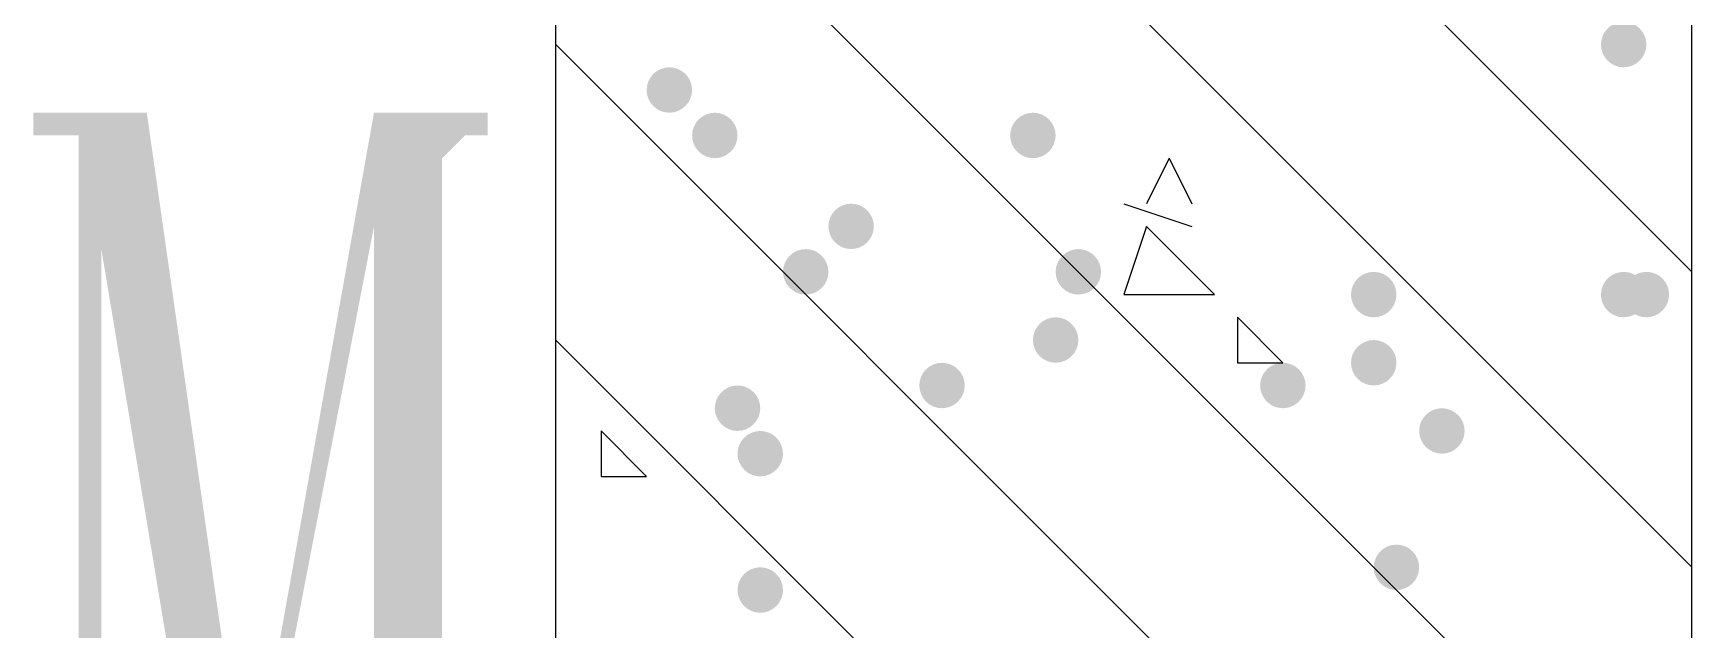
# Model space of a CAD drawing. Header units: inches. Extents: x 11 to 286, y 6 to 196.
# Drawn here: x 160.796 to 163.886, y 117.373 to 118.484 of the extents above; entities that cross this region are included whole.
import ezdxf

# ---------------------------------------------------------------- set-up
doc = ezdxf.new("R2010")
doc.units = ezdxf.units.IN
doc.header["$MEASUREMENT"] = 0
doc.layers.add('PDF_几何图形', color=7, linetype='Continuous')
doc.layers.add('PDF_实体填充', color=7, linetype='Continuous', true_color=0xffffff)

msp = doc.modelspace()

# ---------------------------------------------------------------- hatches: boundary and pattern name
at = {"layer": 'PDF_实体填充', "transparency": 33554559}
h = msp.add_hatch(color=7, dxfattribs=at)
edge = h.paths.add_edge_path(flags=0)
edge.add_spline(control_points=[(163.8018, 118.4628), (163.8018, 118.4395), (163.7827, 118.4204), (163.7594, 118.4204)], knot_values=[0, 0, 0, 0, 1, 1, 1, 1], degree=3, periodic=0)
edge.add_spline(control_points=[(163.7594, 118.4204), (163.7362, 118.4204), (163.7171, 118.4395), (163.7171, 118.4628)], knot_values=[0, 0, 0, 0, 1, 1, 1, 1], degree=3, periodic=0)
edge.add_line((163.7171, 118.4628), (163.7171, 118.4628))
edge.add_spline(control_points=[(163.7171, 118.4628), (163.7171, 118.4861), (163.7362, 118.5051), (163.7594, 118.5051)], knot_values=[0, 0, 0, 0, 1, 1, 1, 1], degree=3, periodic=0)
edge.add_spline(control_points=[(163.7594, 118.5051), (163.7827, 118.5051), (163.8018, 118.4861), (163.8018, 118.4628)], knot_values=[0, 0, 0, 0, 1, 1, 1, 1], degree=3, periodic=0)
edge.add_line((163.8018, 118.4628), (163.8018, 118.4628))
edge.add_line((163.8018, 118.4628), (163.8018, 118.4628))
h = msp.add_hatch(color=7, dxfattribs=at)
edge = h.paths.add_edge_path(flags=0)
edge.add_spline(control_points=[(162.0238, 118.3781), (162.0238, 118.3548), (162.0047, 118.3358), (161.9814, 118.3358)], knot_values=[0, 0, 0, 0, 1, 1, 1, 1], degree=3, periodic=0)
edge.add_spline(control_points=[(161.9814, 118.3358), (161.9582, 118.3358), (161.9391, 118.3548), (161.9391, 118.3781)], knot_values=[0, 0, 0, 0, 1, 1, 1, 1], degree=3, periodic=0)
edge.add_line((161.9391, 118.3781), (161.9391, 118.3781))
edge.add_spline(control_points=[(161.9391, 118.3781), (161.9391, 118.4014), (161.9582, 118.4204), (161.9814, 118.4204)], knot_values=[0, 0, 0, 0, 1, 1, 1, 1], degree=3, periodic=0)
edge.add_spline(control_points=[(161.9814, 118.4204), (162.0047, 118.4204), (162.0238, 118.4014), (162.0238, 118.3781)], knot_values=[0, 0, 0, 0, 1, 1, 1, 1], degree=3, periodic=0)
edge.add_line((162.0238, 118.3781), (162.0238, 118.3781))
edge.add_line((162.0238, 118.3781), (162.0238, 118.3781))
msp.add_hatch(color=7, dxfattribs=at).paths.add_polyline_path([(161.5581, 116.9388), (161.5581, 116.8964), (161.6004, 116.8964), (161.6428, 116.8964), (161.6428, 116.8118), (161.3464, 116.8118), (161.3464, 116.8964), (161.3888, 116.8964), (161.4311, 116.8964), (161.4311, 116.9388), (161.4311, 118.1241), (161.1771, 116.8118), (161.1348, 116.8118), (160.9231, 118.0818), (160.9231, 116.9388), (160.9231, 116.8964), (160.9654, 116.8964), (161.0078, 116.8964), (161.0078, 116.8118), (160.7961, 116.8118), (160.7961, 116.8964), (160.8384, 116.8964), (160.8808, 116.8964), (160.8808, 116.9388), (160.8808, 118.2088), (160.8808, 118.2511), (160.8808, 118.2934), (160.8384, 118.2934), (160.7961, 118.2934), (160.7961, 118.3358), (161.0078, 118.3358), (161.1771, 117.1504), (161.2194, 117.1504), (161.4311, 118.3358), (161.6428, 118.3358), (161.6428, 118.2934), (161.6004, 118.2934), (161.5581, 118.2511), (161.5581, 118.2088)], flags=0)
h = msp.add_hatch(color=7, dxfattribs=at)
edge = h.paths.add_edge_path(flags=0)
edge.add_spline(control_points=[(162.1084, 118.2934), (162.1084, 118.2702), (162.0894, 118.2511), (162.0661, 118.2511)], knot_values=[0, 0, 0, 0, 1, 1, 1, 1], degree=3, periodic=0)
edge.add_spline(control_points=[(162.0661, 118.2511), (162.0428, 118.2511), (162.0238, 118.2702), (162.0238, 118.2934)], knot_values=[0, 0, 0, 0, 1, 1, 1, 1], degree=3, periodic=0)
edge.add_line((162.0238, 118.2934), (162.0238, 118.2934))
edge.add_spline(control_points=[(162.0238, 118.2934), (162.0238, 118.3167), (162.0428, 118.3358), (162.0661, 118.3358)], knot_values=[0, 0, 0, 0, 1, 1, 1, 1], degree=3, periodic=0)
edge.add_spline(control_points=[(162.0661, 118.3358), (162.0894, 118.3358), (162.1084, 118.3167), (162.1084, 118.2934)], knot_values=[0, 0, 0, 0, 1, 1, 1, 1], degree=3, periodic=0)
edge.add_line((162.1084, 118.2934), (162.1084, 118.2934))
edge.add_line((162.1084, 118.2934), (162.1084, 118.2934))
h = msp.add_hatch(color=7, dxfattribs=at)
edge = h.paths.add_edge_path(flags=0)
edge.add_spline(control_points=[(162.7011, 118.2934), (162.7011, 118.2702), (162.6821, 118.2511), (162.6588, 118.2511)], knot_values=[0, 0, 0, 0, 1, 1, 1, 1], degree=3, periodic=0)
edge.add_spline(control_points=[(162.6588, 118.2511), (162.6355, 118.2511), (162.6164, 118.2702), (162.6164, 118.2934)], knot_values=[0, 0, 0, 0, 1, 1, 1, 1], degree=3, periodic=0)
edge.add_line((162.6164, 118.2934), (162.6164, 118.2934))
edge.add_spline(control_points=[(162.6164, 118.2934), (162.6164, 118.3167), (162.6355, 118.3358), (162.6588, 118.3358)], knot_values=[0, 0, 0, 0, 1, 1, 1, 1], degree=3, periodic=0)
edge.add_spline(control_points=[(162.6588, 118.3358), (162.6821, 118.3358), (162.7011, 118.3167), (162.7011, 118.2934)], knot_values=[0, 0, 0, 0, 1, 1, 1, 1], degree=3, periodic=0)
edge.add_line((162.7011, 118.2934), (162.7011, 118.2934))
edge.add_line((162.7011, 118.2934), (162.7011, 118.2934))
h = msp.add_hatch(color=7, dxfattribs=at)
edge = h.paths.add_edge_path(flags=0)
edge.add_spline(control_points=[(162.3624, 118.1241), (162.3624, 118.1008), (162.3434, 118.0818), (162.3201, 118.0818)], knot_values=[0, 0, 0, 0, 1, 1, 1, 1], degree=3, periodic=0)
edge.add_spline(control_points=[(162.3201, 118.0818), (162.2968, 118.0818), (162.2778, 118.1008), (162.2778, 118.1241)], knot_values=[0, 0, 0, 0, 1, 1, 1, 1], degree=3, periodic=0)
edge.add_line((162.2778, 118.1241), (162.2778, 118.1241))
edge.add_spline(control_points=[(162.2778, 118.1241), (162.2778, 118.1474), (162.2968, 118.1664), (162.3201, 118.1664)], knot_values=[0, 0, 0, 0, 1, 1, 1, 1], degree=3, periodic=0)
edge.add_spline(control_points=[(162.3201, 118.1664), (162.3434, 118.1664), (162.3624, 118.1474), (162.3624, 118.1241)], knot_values=[0, 0, 0, 0, 1, 1, 1, 1], degree=3, periodic=0)
edge.add_line((162.3624, 118.1241), (162.3624, 118.1241))
edge.add_line((162.3624, 118.1241), (162.3624, 118.1241))
h = msp.add_hatch(color=7, dxfattribs=at)
edge = h.paths.add_edge_path(flags=0)
edge.add_spline(control_points=[(162.2778, 118.0394), (162.2778, 118.0162), (162.2587, 117.9971), (162.2354, 117.9971)], knot_values=[0, 0, 0, 0, 1, 1, 1, 1], degree=3, periodic=0)
edge.add_spline(control_points=[(162.2354, 117.9971), (162.2122, 117.9971), (162.1931, 118.0162), (162.1931, 118.0394)], knot_values=[0, 0, 0, 0, 1, 1, 1, 1], degree=3, periodic=0)
edge.add_line((162.1931, 118.0394), (162.1931, 118.0394))
edge.add_spline(control_points=[(162.1931, 118.0394), (162.1931, 118.0627), (162.2122, 118.0818), (162.2354, 118.0818)], knot_values=[0, 0, 0, 0, 1, 1, 1, 1], degree=3, periodic=0)
edge.add_spline(control_points=[(162.2354, 118.0818), (162.2587, 118.0818), (162.2778, 118.0627), (162.2778, 118.0394)], knot_values=[0, 0, 0, 0, 1, 1, 1, 1], degree=3, periodic=0)
edge.add_line((162.2778, 118.0394), (162.2778, 118.0394))
edge.add_line((162.2778, 118.0394), (162.2778, 118.0394))
h = msp.add_hatch(color=7, dxfattribs=at)
edge = h.paths.add_edge_path(flags=0)
edge.add_spline(control_points=[(162.7858, 118.0394), (162.7858, 118.0162), (162.7667, 117.9971), (162.7434, 117.9971)], knot_values=[0, 0, 0, 0, 1, 1, 1, 1], degree=3, periodic=0)
edge.add_spline(control_points=[(162.7434, 117.9971), (162.7202, 117.9971), (162.7011, 118.0162), (162.7011, 118.0394)], knot_values=[0, 0, 0, 0, 1, 1, 1, 1], degree=3, periodic=0)
edge.add_line((162.7011, 118.0394), (162.7011, 118.0394))
edge.add_spline(control_points=[(162.7011, 118.0394), (162.7011, 118.0627), (162.7202, 118.0818), (162.7434, 118.0818)], knot_values=[0, 0, 0, 0, 1, 1, 1, 1], degree=3, periodic=0)
edge.add_spline(control_points=[(162.7434, 118.0818), (162.7667, 118.0818), (162.7858, 118.0627), (162.7858, 118.0394)], knot_values=[0, 0, 0, 0, 1, 1, 1, 1], degree=3, periodic=0)
edge.add_line((162.7858, 118.0394), (162.7858, 118.0394))
edge.add_line((162.7858, 118.0394), (162.7858, 118.0394))
h = msp.add_hatch(color=7, dxfattribs=at)
edge = h.paths.add_edge_path(flags=0)
edge.add_spline(control_points=[(163.3361, 117.9971), (163.3361, 117.9738), (163.3171, 117.9548), (163.2938, 117.9548)], knot_values=[0, 0, 0, 0, 1, 1, 1, 1], degree=3, periodic=0)
edge.add_spline(control_points=[(163.2938, 117.9548), (163.2705, 117.9548), (163.2514, 117.9738), (163.2514, 117.9971)], knot_values=[0, 0, 0, 0, 1, 1, 1, 1], degree=3, periodic=0)
edge.add_line((163.2514, 117.9971), (163.2514, 117.9971))
edge.add_spline(control_points=[(163.2514, 117.9971), (163.2514, 118.0204), (163.2705, 118.0394), (163.2938, 118.0394)], knot_values=[0, 0, 0, 0, 1, 1, 1, 1], degree=3, periodic=0)
edge.add_spline(control_points=[(163.2938, 118.0394), (163.3171, 118.0394), (163.3361, 118.0204), (163.3361, 117.9971)], knot_values=[0, 0, 0, 0, 1, 1, 1, 1], degree=3, periodic=0)
edge.add_line((163.3361, 117.9971), (163.3361, 117.9971))
edge.add_line((163.3361, 117.9971), (163.3361, 117.9971))
h = msp.add_hatch(color=7, dxfattribs=at)
edge = h.paths.add_edge_path(flags=0)
edge.add_spline(control_points=[(163.8018, 117.9971), (163.8018, 117.9738), (163.7827, 117.9548), (163.7594, 117.9548)], knot_values=[0, 0, 0, 0, 1, 1, 1, 1], degree=3, periodic=0)
edge.add_spline(control_points=[(163.7594, 117.9548), (163.7362, 117.9548), (163.7171, 117.9738), (163.7171, 117.9971)], knot_values=[0, 0, 0, 0, 1, 1, 1, 1], degree=3, periodic=0)
edge.add_line((163.7171, 117.9971), (163.7171, 117.9971))
edge.add_spline(control_points=[(163.7171, 117.9971), (163.7171, 118.0204), (163.7362, 118.0394), (163.7594, 118.0394)], knot_values=[0, 0, 0, 0, 1, 1, 1, 1], degree=3, periodic=0)
edge.add_spline(control_points=[(163.7594, 118.0394), (163.7827, 118.0394), (163.8018, 118.0204), (163.8018, 117.9971)], knot_values=[0, 0, 0, 0, 1, 1, 1, 1], degree=3, periodic=0)
edge.add_line((163.8018, 117.9971), (163.8018, 117.9971))
edge.add_line((163.8018, 117.9971), (163.8018, 117.9971))
h = msp.add_hatch(color=7, dxfattribs=at)
edge = h.paths.add_edge_path(flags=0)
edge.add_spline(control_points=[(163.8441, 117.9971), (163.8441, 117.9738), (163.8251, 117.9548), (163.8018, 117.9548)], knot_values=[0, 0, 0, 0, 1, 1, 1, 1], degree=3, periodic=0)
edge.add_spline(control_points=[(163.8018, 117.9548), (163.7785, 117.9548), (163.7594, 117.9738), (163.7594, 117.9971)], knot_values=[0, 0, 0, 0, 1, 1, 1, 1], degree=3, periodic=0)
edge.add_line((163.7594, 117.9971), (163.7594, 117.9971))
edge.add_spline(control_points=[(163.7594, 117.9971), (163.7594, 118.0204), (163.7785, 118.0394), (163.8018, 118.0394)], knot_values=[0, 0, 0, 0, 1, 1, 1, 1], degree=3, periodic=0)
edge.add_spline(control_points=[(163.8018, 118.0394), (163.8251, 118.0394), (163.8441, 118.0204), (163.8441, 117.9971)], knot_values=[0, 0, 0, 0, 1, 1, 1, 1], degree=3, periodic=0)
edge.add_line((163.8441, 117.9971), (163.8441, 117.9971))
edge.add_line((163.8441, 117.9971), (163.8441, 117.9971))
h = msp.add_hatch(color=7, dxfattribs=at)
edge = h.paths.add_edge_path(flags=0)
edge.add_spline(control_points=[(162.7434, 117.9124), (162.7434, 117.8892), (162.7244, 117.8701), (162.7011, 117.8701)], knot_values=[0, 0, 0, 0, 1, 1, 1, 1], degree=3, periodic=0)
edge.add_spline(control_points=[(162.7011, 117.8701), (162.6778, 117.8701), (162.6588, 117.8892), (162.6588, 117.9124)], knot_values=[0, 0, 0, 0, 1, 1, 1, 1], degree=3, periodic=0)
edge.add_line((162.6588, 117.9124), (162.6588, 117.9124))
edge.add_spline(control_points=[(162.6588, 117.9124), (162.6588, 117.9357), (162.6778, 117.9548), (162.7011, 117.9548)], knot_values=[0, 0, 0, 0, 1, 1, 1, 1], degree=3, periodic=0)
edge.add_spline(control_points=[(162.7011, 117.9548), (162.7244, 117.9548), (162.7434, 117.9357), (162.7434, 117.9124)], knot_values=[0, 0, 0, 0, 1, 1, 1, 1], degree=3, periodic=0)
edge.add_line((162.7434, 117.9124), (162.7434, 117.9124))
edge.add_line((162.7434, 117.9124), (162.7434, 117.9124))
h = msp.add_hatch(color=7, dxfattribs=at)
edge = h.paths.add_edge_path(flags=0)
edge.add_spline(control_points=[(163.3361, 117.8701), (163.3361, 117.8468), (163.3171, 117.8278), (163.2938, 117.8278)], knot_values=[0, 0, 0, 0, 1, 1, 1, 1], degree=3, periodic=0)
edge.add_spline(control_points=[(163.2938, 117.8278), (163.2705, 117.8278), (163.2514, 117.8468), (163.2514, 117.8701)], knot_values=[0, 0, 0, 0, 1, 1, 1, 1], degree=3, periodic=0)
edge.add_line((163.2514, 117.8701), (163.2514, 117.8701))
edge.add_spline(control_points=[(163.2514, 117.8701), (163.2514, 117.8934), (163.2705, 117.9124), (163.2938, 117.9124)], knot_values=[0, 0, 0, 0, 1, 1, 1, 1], degree=3, periodic=0)
edge.add_spline(control_points=[(163.2938, 117.9124), (163.3171, 117.9124), (163.3361, 117.8934), (163.3361, 117.8701)], knot_values=[0, 0, 0, 0, 1, 1, 1, 1], degree=3, periodic=0)
edge.add_line((163.3361, 117.8701), (163.3361, 117.8701))
edge.add_line((163.3361, 117.8701), (163.3361, 117.8701))
h = msp.add_hatch(color=7, dxfattribs=at)
edge = h.paths.add_edge_path(flags=0)
edge.add_spline(control_points=[(162.5318, 117.8278), (162.5318, 117.8045), (162.5127, 117.7854), (162.4894, 117.7854)], knot_values=[0, 0, 0, 0, 1, 1, 1, 1], degree=3, periodic=0)
edge.add_spline(control_points=[(162.4894, 117.7854), (162.4662, 117.7854), (162.4471, 117.8045), (162.4471, 117.8278)], knot_values=[0, 0, 0, 0, 1, 1, 1, 1], degree=3, periodic=0)
edge.add_line((162.4471, 117.8278), (162.4471, 117.8278))
edge.add_spline(control_points=[(162.4471, 117.8278), (162.4471, 117.8511), (162.4662, 117.8701), (162.4894, 117.8701)], knot_values=[0, 0, 0, 0, 1, 1, 1, 1], degree=3, periodic=0)
edge.add_spline(control_points=[(162.4894, 117.8701), (162.5127, 117.8701), (162.5318, 117.8511), (162.5318, 117.8278)], knot_values=[0, 0, 0, 0, 1, 1, 1, 1], degree=3, periodic=0)
edge.add_line((162.5318, 117.8278), (162.5318, 117.8278))
edge.add_line((162.5318, 117.8278), (162.5318, 117.8278))
h = msp.add_hatch(color=7, dxfattribs=at)
edge = h.paths.add_edge_path(flags=0)
edge.add_spline(control_points=[(163.1668, 117.8278), (163.1668, 117.8045), (163.1477, 117.7854), (163.1244, 117.7854)], knot_values=[0, 0, 0, 0, 1, 1, 1, 1], degree=3, periodic=0)
edge.add_spline(control_points=[(163.1244, 117.7854), (163.1012, 117.7854), (163.0821, 117.8045), (163.0821, 117.8278)], knot_values=[0, 0, 0, 0, 1, 1, 1, 1], degree=3, periodic=0)
edge.add_line((163.0821, 117.8278), (163.0821, 117.8278))
edge.add_spline(control_points=[(163.0821, 117.8278), (163.0821, 117.8511), (163.1012, 117.8701), (163.1244, 117.8701)], knot_values=[0, 0, 0, 0, 1, 1, 1, 1], degree=3, periodic=0)
edge.add_spline(control_points=[(163.1244, 117.8701), (163.1477, 117.8701), (163.1668, 117.8511), (163.1668, 117.8278)], knot_values=[0, 0, 0, 0, 1, 1, 1, 1], degree=3, periodic=0)
edge.add_line((163.1668, 117.8278), (163.1668, 117.8278))
edge.add_line((163.1668, 117.8278), (163.1668, 117.8278))
h = msp.add_hatch(color=7, dxfattribs=at)
edge = h.paths.add_edge_path(flags=0)
edge.add_spline(control_points=[(162.1508, 117.7854), (162.1508, 117.7622), (162.1317, 117.7431), (162.1084, 117.7431)], knot_values=[0, 0, 0, 0, 1, 1, 1, 1], degree=3, periodic=0)
edge.add_spline(control_points=[(162.1084, 117.7431), (162.0852, 117.7431), (162.0661, 117.7622), (162.0661, 117.7854)], knot_values=[0, 0, 0, 0, 1, 1, 1, 1], degree=3, periodic=0)
edge.add_line((162.0661, 117.7854), (162.0661, 117.7854))
edge.add_spline(control_points=[(162.0661, 117.7854), (162.0661, 117.8087), (162.0852, 117.8278), (162.1084, 117.8278)], knot_values=[0, 0, 0, 0, 1, 1, 1, 1], degree=3, periodic=0)
edge.add_spline(control_points=[(162.1084, 117.8278), (162.1317, 117.8278), (162.1508, 117.8087), (162.1508, 117.7854)], knot_values=[0, 0, 0, 0, 1, 1, 1, 1], degree=3, periodic=0)
edge.add_line((162.1508, 117.7854), (162.1508, 117.7854))
edge.add_line((162.1508, 117.7854), (162.1508, 117.7854))
h = msp.add_hatch(color=7, dxfattribs=at)
edge = h.paths.add_edge_path(flags=0)
edge.add_spline(control_points=[(163.4631, 117.7431), (163.4631, 117.7198), (163.4441, 117.7008), (163.4208, 117.7008)], knot_values=[0, 0, 0, 0, 1, 1, 1, 1], degree=3, periodic=0)
edge.add_spline(control_points=[(163.4208, 117.7008), (163.3975, 117.7008), (163.3784, 117.7198), (163.3784, 117.7431)], knot_values=[0, 0, 0, 0, 1, 1, 1, 1], degree=3, periodic=0)
edge.add_line((163.3784, 117.7431), (163.3784, 117.7431))
edge.add_spline(control_points=[(163.3784, 117.7431), (163.3784, 117.7664), (163.3975, 117.7854), (163.4208, 117.7854)], knot_values=[0, 0, 0, 0, 1, 1, 1, 1], degree=3, periodic=0)
edge.add_spline(control_points=[(163.4208, 117.7854), (163.4441, 117.7854), (163.4631, 117.7664), (163.4631, 117.7431)], knot_values=[0, 0, 0, 0, 1, 1, 1, 1], degree=3, periodic=0)
edge.add_line((163.4631, 117.7431), (163.4631, 117.7431))
edge.add_line((163.4631, 117.7431), (163.4631, 117.7431))
h = msp.add_hatch(color=7, dxfattribs=at)
edge = h.paths.add_edge_path(flags=0)
edge.add_spline(control_points=[(162.1931, 117.7008), (162.1931, 117.6775), (162.1741, 117.6584), (162.1508, 117.6584)], knot_values=[0, 0, 0, 0, 1, 1, 1, 1], degree=3, periodic=0)
edge.add_spline(control_points=[(162.1508, 117.6584), (162.1275, 117.6584), (162.1084, 117.6775), (162.1084, 117.7008)], knot_values=[0, 0, 0, 0, 1, 1, 1, 1], degree=3, periodic=0)
edge.add_line((162.1084, 117.7008), (162.1084, 117.7008))
edge.add_spline(control_points=[(162.1084, 117.7008), (162.1084, 117.7241), (162.1275, 117.7431), (162.1508, 117.7431)], knot_values=[0, 0, 0, 0, 1, 1, 1, 1], degree=3, periodic=0)
edge.add_spline(control_points=[(162.1508, 117.7431), (162.1741, 117.7431), (162.1931, 117.7241), (162.1931, 117.7008)], knot_values=[0, 0, 0, 0, 1, 1, 1, 1], degree=3, periodic=0)
edge.add_line((162.1931, 117.7008), (162.1931, 117.7008))
edge.add_line((162.1931, 117.7008), (162.1931, 117.7008))
h = msp.add_hatch(color=7, dxfattribs=at)
edge = h.paths.add_edge_path(flags=0)
edge.add_spline(control_points=[(163.3784, 117.4891), (163.3784, 117.4658), (163.3594, 117.4468), (163.3361, 117.4468)], knot_values=[0, 0, 0, 0, 1, 1, 1, 1], degree=3, periodic=0)
edge.add_spline(control_points=[(163.3361, 117.4468), (163.3128, 117.4468), (163.2938, 117.4658), (163.2938, 117.4891)], knot_values=[0, 0, 0, 0, 1, 1, 1, 1], degree=3, periodic=0)
edge.add_line((163.2938, 117.4891), (163.2938, 117.4891))
edge.add_spline(control_points=[(163.2938, 117.4891), (163.2938, 117.5124), (163.3128, 117.5314), (163.3361, 117.5314)], knot_values=[0, 0, 0, 0, 1, 1, 1, 1], degree=3, periodic=0)
edge.add_spline(control_points=[(163.3361, 117.5314), (163.3594, 117.5314), (163.3784, 117.5124), (163.3784, 117.4891)], knot_values=[0, 0, 0, 0, 1, 1, 1, 1], degree=3, periodic=0)
edge.add_line((163.3784, 117.4891), (163.3784, 117.4891))
edge.add_line((163.3784, 117.4891), (163.3784, 117.4891))
h = msp.add_hatch(color=7, dxfattribs=at)
edge = h.paths.add_edge_path(flags=0)
edge.add_spline(control_points=[(162.1931, 117.4468), (162.1931, 117.4235), (162.1741, 117.4044), (162.1508, 117.4044)], knot_values=[0, 0, 0, 0, 1, 1, 1, 1], degree=3, periodic=0)
edge.add_spline(control_points=[(162.1508, 117.4044), (162.1275, 117.4044), (162.1084, 117.4235), (162.1084, 117.4468)], knot_values=[0, 0, 0, 0, 1, 1, 1, 1], degree=3, periodic=0)
edge.add_line((162.1084, 117.4468), (162.1084, 117.4468))
edge.add_spline(control_points=[(162.1084, 117.4468), (162.1084, 117.4701), (162.1275, 117.4891), (162.1508, 117.4891)], knot_values=[0, 0, 0, 0, 1, 1, 1, 1], degree=3, periodic=0)
edge.add_spline(control_points=[(162.1508, 117.4891), (162.1741, 117.4891), (162.1931, 117.4701), (162.1931, 117.4468)], knot_values=[0, 0, 0, 0, 1, 1, 1, 1], degree=3, periodic=0)
edge.add_line((162.1931, 117.4468), (162.1931, 117.4468))
edge.add_line((162.1931, 117.4468), (162.1931, 117.4468))

# ---------------------------------------------------------------- linework, layer by layer
at = {"layer": 'PDF_几何图形'}
for p, q in [((161.7698, 111.9858), (161.7698, 150.5514)), ((163.8864, 104.0271), (163.8864, 150.5514)), ((161.7698, 120.1561), (163.8864, 118.0394)), ((161.7698, 119.6058), (163.8864, 117.4891)), ((161.7698, 119.0131), (163.8864, 116.8964)), ((161.7698, 118.4628), (163.8864, 116.3461)), ((162.9128, 118.2511), (162.8704, 118.1664)), ((162.9128, 118.2511), (162.9551, 118.1664)), ((162.8281, 118.1664), (162.9551, 118.1241)), ((162.8704, 118.1241), (162.8281, 117.9971)), ((162.8704, 118.1241), (162.9974, 117.9971)), ((162.8281, 117.9971), (162.9974, 117.9971)), ((163.0398, 117.9548), (163.1244, 117.8701)), ((163.0398, 117.9548), (163.0398, 117.8701)), ((161.7698, 117.9124), (163.8864, 115.7958)), ((163.0398, 117.8701), (163.1244, 117.8701)), ((161.8544, 117.7431), (161.9391, 117.6584)), ((161.8544, 117.7431), (161.8544, 117.6584)), ((161.8544, 117.6584), (161.9391, 117.6584))]:
    msp.add_line(p, q, dxfattribs=at)

doc.saveas('drawing.dxf')
